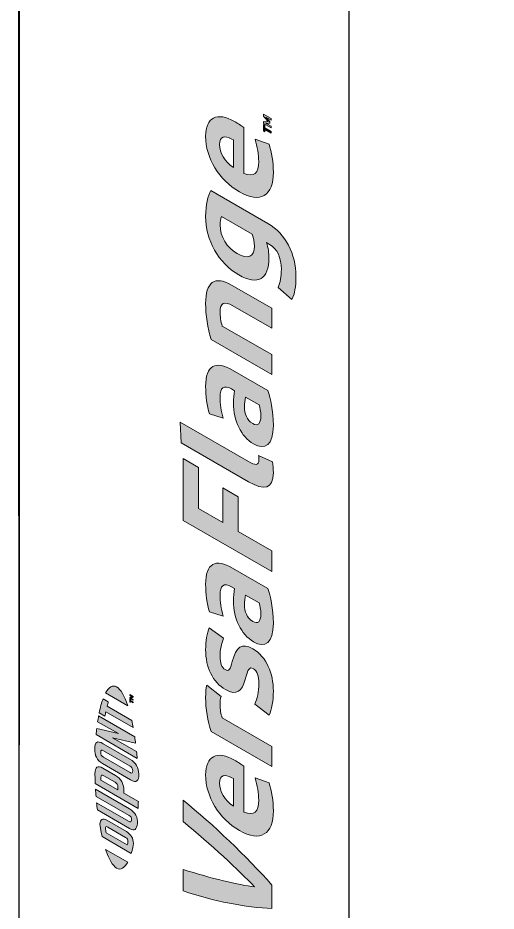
# Model space of a CAD drawing. Header units: inches. Extents: x -20.7 to 76.3, y -55.2 to 19.1.
# Drawn here: x 54.571 to 54.982, y -44.757 to -43.989 of the extents above; entities that cross this region are included whole.
import ezdxf

# ---------------------------------------------------------------- set-up
doc = ezdxf.new("R2010")
doc.units = ezdxf.units.IN
doc.header["$MEASUREMENT"] = 0
doc.layers.add('G-ANNO-TTLB', color=7, linetype='Continuous', lineweight=0)
doc.layers.add('TYVEK', color=7, linetype='Continuous', lineweight=0)

# ---------------------------------------------------------------- blocks, each defined once
blk = doc.blocks.new('Block_211')
at = {"layer": 'TYVEK', "true_color": 0x18467f, "transparency": 33554687}
h = blk.add_hatch(color=156, dxfattribs=at)
h.dxf.hatch_style = 2
edge = h.paths.add_edge_path()
edge.add_spline(control_points=[(54.65576, -44.5639), (54.65924, -44.56591), (54.66249, -44.57166), (54.66529, -44.58003), (54.66529, -44.58003), (54.64631, -44.56907), (54.64631, -44.56907), (54.64908, -44.56392), (54.65232, -44.56191), (54.65576, -44.5639)], knot_values=[0, 0, 0, 0, 1, 1, 1, 2, 2, 2, 3, 3, 3, 3], degree=3, periodic=0)
edge.add_line((54.65576, -44.5639), (54.65576, -44.5639))
h = blk.add_hatch(color=156, dxfattribs=at)
h.dxf.hatch_style = 2
edge = h.paths.add_edge_path()
edge.add_spline(control_points=[(54.64571, -44.58906), (54.64594, -44.58773), (54.6462, -44.58643), (54.64647, -44.58517), (54.64647, -44.58517), (54.66997, -44.59874), (54.66997, -44.59874), (54.66971, -44.59729), (54.66916, -44.59457), (54.66874, -44.59272), (54.66874, -44.59272), (54.64758, -44.5805), (54.64758, -44.5805), (54.64793, -44.57916), (54.64827, -44.57791), (54.64861, -44.57677), (54.64861, -44.57677), (54.64407, -44.57415), (54.64407, -44.57415), (54.6428, -44.57761), (54.64176, -44.58151), (54.6408, -44.58623), (54.6408, -44.58623), (54.64571, -44.58906), (54.64571, -44.58906)], knot_values=[0, 0, 0, 0, 1, 1, 1, 2, 2, 2, 3, 3, 3, 4, 4, 4, 5, 5, 5, 6, 6, 6, 7, 7, 7, 8, 8, 8, 8], degree=3, periodic=0)
h = blk.add_hatch(color=156, dxfattribs=at)
h.dxf.hatch_style = 2
edge = h.paths.add_edge_path()
edge.add_spline(control_points=[(54.66718, -44.57365), (54.66718, -44.57365), (54.66718, -44.57301), (54.66718, -44.57301), (54.66718, -44.57301), (54.66848, -44.57281), (54.66848, -44.57281), (54.66848, -44.57281), (54.66718, -44.57112), (54.66718, -44.57112), (54.66718, -44.57112), (54.66718, -44.5705), (54.66718, -44.5705), (54.66718, -44.5705), (54.66992, -44.57208), (54.66992, -44.57208), (54.66992, -44.57208), (54.66992, -44.57266), (54.66992, -44.57266), (54.66992, -44.57266), (54.66798, -44.57154), (54.66798, -44.57154), (54.66798, -44.57154), (54.66928, -44.57326), (54.66928, -44.57326), (54.66928, -44.57326), (54.66928, -44.57331), (54.66928, -44.57331), (54.66928, -44.57331), (54.66798, -44.57353), (54.66798, -44.57353), (54.66798, -44.57353), (54.66992, -44.57465), (54.66992, -44.57465), (54.66992, -44.57465), (54.66992, -44.57523), (54.66992, -44.57523), (54.66992, -44.57523), (54.66718, -44.57365), (54.66718, -44.57365)], knot_values=[0, 0, 0, 0, 1, 1, 1, 2, 2, 2, 3, 3, 3, 4, 4, 4, 5, 5, 5, 6, 6, 6, 7, 7, 7, 8, 8, 8, 9, 9, 9, 10, 10, 10, 11, 11, 11, 12, 12, 12, 13, 13, 13, 13], degree=3, periodic=0)
edge = h.paths.add_edge_path()
edge.add_spline(control_points=[(54.66766, -44.57617), (54.66766, -44.57617), (54.66766, -44.57714), (54.66766, -44.57714), (54.66766, -44.57714), (54.66718, -44.57686), (54.66718, -44.57686), (54.66718, -44.57686), (54.66718, -44.57433), (54.66718, -44.57433), (54.66718, -44.57433), (54.66766, -44.5746), (54.66766, -44.5746), (54.66766, -44.5746), (54.66766, -44.57557), (54.66766, -44.57557), (54.66766, -44.57557), (54.66992, -44.57687), (54.66992, -44.57687), (54.66992, -44.57687), (54.66992, -44.57747), (54.66992, -44.57747), (54.66992, -44.57747), (54.66766, -44.57617), (54.66766, -44.57617)], knot_values=[0, 0, 0, 0, 1, 1, 1, 2, 2, 2, 3, 3, 3, 4, 4, 4, 5, 5, 5, 6, 6, 6, 7, 7, 7, 8, 8, 8, 8], degree=3, periodic=0)
h = blk.add_hatch(color=156, dxfattribs=at)
h.dxf.hatch_style = 2
edge = h.paths.add_edge_path()
edge.add_spline(control_points=[(54.65742, -44.60382), (54.65742, -44.60382), (54.63869, -44.59959), (54.63869, -44.59959), (54.63849, -44.60127), (54.63828, -44.6033), (54.63814, -44.6049), (54.63814, -44.6049), (54.67349, -44.62531), (54.67349, -44.62531), (54.67339, -44.62407), (54.6731, -44.62091), (54.67293, -44.61927), (54.67293, -44.61927), (54.6521, -44.60771), (54.6521, -44.60771), (54.6521, -44.60771), (54.67211, -44.6123), (54.67211, -44.6123), (54.67191, -44.6107), (54.67158, -44.60835), (54.67134, -44.6068), (54.67134, -44.6068), (54.64028, -44.58886), (54.64028, -44.58886), (54.64003, -44.5902), (54.63963, -44.59266), (54.63945, -44.59386), (54.63945, -44.59386), (54.65742, -44.60382), (54.65742, -44.60382)], knot_values=[0, 0, 0, 0, 1, 1, 1, 2, 2, 2, 3, 3, 3, 4, 4, 4, 5, 5, 5, 6, 6, 6, 7, 7, 7, 8, 8, 8, 9, 9, 9, 10, 10, 10, 10], degree=3, periodic=0)
h = blk.add_hatch(color=156, dxfattribs=at)
h.dxf.hatch_style = 2
edge = h.paths.add_edge_path()
edge.add_spline(control_points=[(54.66731, -44.63199), (54.66876, -44.63283), (54.66951, -44.63382), (54.66957, -44.63596), (54.66962, -44.63814), (54.66881, -44.63827), (54.66731, -44.6374), (54.66731, -44.6374), (54.64434, -44.62414), (54.64434, -44.62414), (54.64283, -44.62327), (54.64199, -44.62219), (54.64205, -44.62007), (54.6421, -44.61799), (54.64288, -44.61789), (54.64434, -44.61873), (54.64434, -44.61873), (54.66731, -44.63199), (54.66731, -44.63199)], knot_values=[0, 0, 0, 0, 1, 1, 1, 2, 2, 2, 3, 3, 3, 4, 4, 4, 5, 5, 5, 6, 6, 6, 6], degree=3, periodic=0)
edge = h.paths.add_edge_path()
edge.add_spline(control_points=[(54.6369, -44.61709), (54.63667, -44.62246), (54.63879, -44.62695), (54.64364, -44.62976), (54.64364, -44.62976), (54.66774, -44.64367), (54.66774, -44.64367), (54.67286, -44.64663), (54.67497, -44.64487), (54.67474, -44.63894), (54.67453, -44.63313), (54.67264, -44.62908), (54.6672, -44.62593), (54.6672, -44.62593), (54.64419, -44.61265), (54.64419, -44.61265), (54.639, -44.60965), (54.63716, -44.61127), (54.6369, -44.61709)], knot_values=[0, 0, 0, 0, 1, 1, 1, 2, 2, 2, 3, 3, 3, 4, 4, 4, 5, 5, 5, 6, 6, 6, 6], degree=3, periodic=0)
edge.add_line((54.6369, -44.61709), (54.6369, -44.61709))
h = blk.add_hatch(color=156, dxfattribs=at)
h.dxf.hatch_style = 2
edge = h.paths.add_edge_path()
edge.add_spline(control_points=[(54.65444, -44.64575), (54.65602, -44.64667), (54.65683, -44.64777), (54.65683, -44.65018), (54.65683, -44.65018), (54.65684, -44.65227), (54.65684, -44.65227), (54.65684, -44.65227), (54.6423, -44.64387), (54.6423, -44.64387), (54.64226, -44.64292), (54.64225, -44.64242), (54.64225, -44.64187), (54.64225, -44.63926), (54.64311, -44.63921), (54.64473, -44.64015), (54.64473, -44.64015), (54.65444, -44.64575), (54.65444, -44.64575)], knot_values=[0, 0, 0, 0, 1, 1, 1, 2, 2, 2, 3, 3, 3, 4, 4, 4, 5, 5, 5, 6, 6, 6, 6], degree=3, periodic=0)
edge = h.paths.add_edge_path()
edge.add_spline(control_points=[(54.63711, -44.63855), (54.63711, -44.63958), (54.63722, -44.64341), (54.6374, -44.64697), (54.6374, -44.64697), (54.67424, -44.66824), (54.67424, -44.66824), (54.67429, -44.6671), (54.67443, -44.66409), (54.67447, -44.66244), (54.67447, -44.66244), (54.66196, -44.65522), (54.66196, -44.65522), (54.66196, -44.65522), (54.66195, -44.6529), (54.66195, -44.6529), (54.66194, -44.64667), (54.65951, -44.64268), (54.65483, -44.63998), (54.65483, -44.63998), (54.64397, -44.63371), (54.64397, -44.63371), (54.63939, -44.63107), (54.63711, -44.63266), (54.63711, -44.63855)], knot_values=[0, 0, 0, 0, 1, 1, 1, 2, 2, 2, 3, 3, 3, 4, 4, 4, 5, 5, 5, 6, 6, 6, 7, 7, 7, 8, 8, 8, 8], degree=3, periodic=0)
edge.add_line((54.63711, -44.63855), (54.63711, -44.63855))
h = blk.add_hatch(color=156, dxfattribs=at)
h.dxf.hatch_style = 2
edge = h.paths.add_edge_path()
edge.add_spline(control_points=[(54.66646, -44.67432), (54.66792, -44.67516), (54.66884, -44.67627), (54.66862, -44.67822), (54.6684, -44.68014), (54.66765, -44.68026), (54.66592, -44.67926), (54.66592, -44.67926), (54.63855, -44.66346), (54.63855, -44.66346), (54.63868, -44.66489), (54.63905, -44.66813), (54.63921, -44.66952), (54.63921, -44.66952), (54.6669, -44.68551), (54.6669, -44.68551), (54.67131, -44.68806), (54.67303, -44.68659), (54.67362, -44.68111), (54.67415, -44.67609), (54.6718, -44.67147), (54.6669, -44.66864), (54.6669, -44.66864), (54.63765, -44.65175), (54.63765, -44.65175), (54.6377, -44.6529), (54.63797, -44.6567), (54.63808, -44.65793), (54.63808, -44.65793), (54.66646, -44.67432), (54.66646, -44.67432)], knot_values=[0, 0, 0, 0, 1, 1, 1, 2, 2, 2, 3, 3, 3, 4, 4, 4, 5, 5, 5, 6, 6, 6, 7, 7, 7, 8, 8, 8, 9, 9, 9, 10, 10, 10, 10], degree=3, periodic=0)
h = blk.add_hatch(color=156, dxfattribs=at)
h.dxf.hatch_style = 2
edge = h.paths.add_edge_path()
edge.add_spline(control_points=[(54.66352, -44.69313), (54.66497, -44.69397), (54.66546, -44.69525), (54.66546, -44.69645), (54.66546, -44.69738), (54.66516, -44.69865), (54.66488, -44.69967), (54.66488, -44.69967), (54.64674, -44.68919), (54.64674, -44.68919), (54.64647, -44.68786), (54.64617, -44.68625), (54.64617, -44.68532), (54.64617, -44.68412), (54.64666, -44.6834), (54.64811, -44.68424), (54.64811, -44.68424), (54.66352, -44.69313), (54.66352, -44.69313)], knot_values=[0, 0, 0, 0, 1, 1, 1, 2, 2, 2, 3, 3, 3, 4, 4, 4, 5, 5, 5, 6, 6, 6, 6], degree=3, periodic=0)
edge = h.paths.add_edge_path()
edge.add_spline(control_points=[(54.64143, -44.68179), (54.64143, -44.68368), (54.64191, -44.68667), (54.64324, -44.69236), (54.64324, -44.69236), (54.66839, -44.70688), (54.66839, -44.70688), (54.66953, -44.70322), (54.6702, -44.70029), (54.6702, -44.6984), (54.6702, -44.69406), (54.66788, -44.69028), (54.66416, -44.68813), (54.66416, -44.68813), (54.64747, -44.67849), (54.64747, -44.67849), (54.64375, -44.67634), (54.64143, -44.67745), (54.64143, -44.68179)], knot_values=[0, 0, 0, 0, 1, 1, 1, 2, 2, 2, 3, 3, 3, 4, 4, 4, 5, 5, 5, 6, 6, 6, 6], degree=3, periodic=0)
edge.add_line((54.64143, -44.68179), (54.64143, -44.68179))
h = blk.add_hatch(color=156, dxfattribs=at)
h.dxf.hatch_style = 2
edge = h.paths.add_edge_path()
edge.add_spline(control_points=[(54.65576, -44.71954), (54.65924, -44.72155), (54.66249, -44.71956), (54.66529, -44.71443), (54.66529, -44.71443), (54.64631, -44.70347), (54.64631, -44.70347), (54.64908, -44.71182), (54.65232, -44.71755), (54.65576, -44.71954)], knot_values=[0, 0, 0, 0, 1, 1, 1, 2, 2, 2, 3, 3, 3, 3], degree=3, periodic=0)
edge.add_line((54.65576, -44.71954), (54.65576, -44.71954))
at = {"layer": 'TYVEK'}
for points, knots in [([(54.65576, -44.5639), (54.65924, -44.56591), (54.66249, -44.57166), (54.66529, -44.58003), (54.66529, -44.58003), (54.64631, -44.56907), (54.64631, -44.56907), (54.64908, -44.56392), (54.65232, -44.56191), (54.65576, -44.5639)], [0, 0, 0, 0, 1, 1, 1, 2, 2, 2, 3, 3, 3, 3]), ([(54.64571, -44.58906), (54.64594, -44.58773), (54.6462, -44.58643), (54.64647, -44.58517), (54.64647, -44.58517), (54.66997, -44.59874), (54.66997, -44.59874), (54.66971, -44.59729), (54.66916, -44.59457), (54.66874, -44.59272), (54.66874, -44.59272), (54.64758, -44.5805), (54.64758, -44.5805), (54.64793, -44.57916), (54.64827, -44.57791), (54.64861, -44.57677), (54.64861, -44.57677), (54.64407, -44.57415), (54.64407, -44.57415), (54.6428, -44.57761), (54.64176, -44.58151), (54.6408, -44.58623), (54.6408, -44.58623), (54.64571, -44.58906), (54.64571, -44.58906)], [0, 0, 0, 0, 1, 1, 1, 2, 2, 2, 3, 3, 3, 4, 4, 4, 5, 5, 5, 6, 6, 6, 7, 7, 7, 8, 8, 8, 8]), ([(54.66718, -44.57365), (54.66718, -44.57365), (54.66718, -44.57301), (54.66718, -44.57301), (54.66718, -44.57301), (54.66848, -44.57281), (54.66848, -44.57281), (54.66848, -44.57281), (54.66718, -44.57112), (54.66718, -44.57112), (54.66718, -44.57112), (54.66718, -44.5705), (54.66718, -44.5705), (54.66718, -44.5705), (54.66992, -44.57208), (54.66992, -44.57208), (54.66992, -44.57208), (54.66992, -44.57266), (54.66992, -44.57266), (54.66992, -44.57266), (54.66798, -44.57154), (54.66798, -44.57154), (54.66798, -44.57154), (54.66928, -44.57326), (54.66928, -44.57326), (54.66928, -44.57326), (54.66928, -44.57331), (54.66928, -44.57331), (54.66928, -44.57331), (54.66798, -44.57353), (54.66798, -44.57353), (54.66798, -44.57353), (54.66992, -44.57465), (54.66992, -44.57465), (54.66992, -44.57465), (54.66992, -44.57523), (54.66992, -44.57523), (54.66992, -44.57523), (54.66718, -44.57365), (54.66718, -44.57365)], [0, 0, 0, 0, 1, 1, 1, 2, 2, 2, 3, 3, 3, 4, 4, 4, 5, 5, 5, 6, 6, 6, 7, 7, 7, 8, 8, 8, 9, 9, 9, 10, 10, 10, 11, 11, 11, 12, 12, 12, 13, 13, 13, 13]), ([(54.66766, -44.57617), (54.66766, -44.57617), (54.66766, -44.57714), (54.66766, -44.57714), (54.66766, -44.57714), (54.66718, -44.57686), (54.66718, -44.57686), (54.66718, -44.57686), (54.66718, -44.57433), (54.66718, -44.57433), (54.66718, -44.57433), (54.66766, -44.5746), (54.66766, -44.5746), (54.66766, -44.5746), (54.66766, -44.57557), (54.66766, -44.57557), (54.66766, -44.57557), (54.66992, -44.57687), (54.66992, -44.57687), (54.66992, -44.57687), (54.66992, -44.57747), (54.66992, -44.57747), (54.66992, -44.57747), (54.66766, -44.57617), (54.66766, -44.57617)], [0, 0, 0, 0, 1, 1, 1, 2, 2, 2, 3, 3, 3, 4, 4, 4, 5, 5, 5, 6, 6, 6, 7, 7, 7, 8, 8, 8, 8]), ([(54.65742, -44.60382), (54.65742, -44.60382), (54.63869, -44.59959), (54.63869, -44.59959), (54.63849, -44.60127), (54.63828, -44.6033), (54.63814, -44.6049), (54.63814, -44.6049), (54.67349, -44.62531), (54.67349, -44.62531), (54.67339, -44.62407), (54.6731, -44.62091), (54.67293, -44.61927), (54.67293, -44.61927), (54.6521, -44.60771), (54.6521, -44.60771), (54.6521, -44.60771), (54.67211, -44.6123), (54.67211, -44.6123), (54.67191, -44.6107), (54.67158, -44.60835), (54.67134, -44.6068), (54.67134, -44.6068), (54.64028, -44.58886), (54.64028, -44.58886), (54.64003, -44.5902), (54.63963, -44.59266), (54.63945, -44.59386), (54.63945, -44.59386), (54.65742, -44.60382), (54.65742, -44.60382)], [0, 0, 0, 0, 1, 1, 1, 2, 2, 2, 3, 3, 3, 4, 4, 4, 5, 5, 5, 6, 6, 6, 7, 7, 7, 8, 8, 8, 9, 9, 9, 10, 10, 10, 10]), ([(54.6369, -44.61709), (54.63667, -44.62246), (54.63879, -44.62695), (54.64364, -44.62976), (54.64364, -44.62976), (54.66774, -44.64367), (54.66774, -44.64367), (54.67286, -44.64663), (54.67497, -44.64487), (54.67474, -44.63894), (54.67453, -44.63313), (54.67264, -44.62908), (54.6672, -44.62593), (54.6672, -44.62593), (54.64419, -44.61265), (54.64419, -44.61265), (54.639, -44.60965), (54.63716, -44.61127), (54.6369, -44.61709)], [0, 0, 0, 0, 1, 1, 1, 2, 2, 2, 3, 3, 3, 4, 4, 4, 5, 5, 5, 6, 6, 6, 6]), ([(54.66731, -44.63199), (54.66876, -44.63283), (54.66951, -44.63382), (54.66957, -44.63596), (54.66962, -44.63814), (54.66881, -44.63827), (54.66731, -44.6374), (54.66731, -44.6374), (54.64434, -44.62414), (54.64434, -44.62414), (54.64283, -44.62327), (54.64199, -44.62219), (54.64205, -44.62007), (54.6421, -44.61799), (54.64288, -44.61789), (54.64434, -44.61873), (54.64434, -44.61873), (54.66731, -44.63199), (54.66731, -44.63199)], [0, 0, 0, 0, 1, 1, 1, 2, 2, 2, 3, 3, 3, 4, 4, 4, 5, 5, 5, 6, 6, 6, 6]), ([(54.63711, -44.63855), (54.63711, -44.63958), (54.63722, -44.64341), (54.6374, -44.64697), (54.6374, -44.64697), (54.67424, -44.66824), (54.67424, -44.66824), (54.67429, -44.6671), (54.67443, -44.66409), (54.67447, -44.66244), (54.67447, -44.66244), (54.66196, -44.65522), (54.66196, -44.65522), (54.66196, -44.65522), (54.66195, -44.6529), (54.66195, -44.6529), (54.66194, -44.64667), (54.65951, -44.64268), (54.65483, -44.63998), (54.65483, -44.63998), (54.64397, -44.63371), (54.64397, -44.63371), (54.63939, -44.63107), (54.63711, -44.63266), (54.63711, -44.63855)], [0, 0, 0, 0, 1, 1, 1, 2, 2, 2, 3, 3, 3, 4, 4, 4, 5, 5, 5, 6, 6, 6, 7, 7, 7, 8, 8, 8, 8]), ([(54.65444, -44.64575), (54.65602, -44.64667), (54.65683, -44.64777), (54.65683, -44.65018), (54.65683, -44.65018), (54.65684, -44.65227), (54.65684, -44.65227), (54.65684, -44.65227), (54.6423, -44.64387), (54.6423, -44.64387), (54.64226, -44.64292), (54.64225, -44.64242), (54.64225, -44.64187), (54.64225, -44.63926), (54.64311, -44.63921), (54.64473, -44.64015), (54.64473, -44.64015), (54.65444, -44.64575), (54.65444, -44.64575)], [0, 0, 0, 0, 1, 1, 1, 2, 2, 2, 3, 3, 3, 4, 4, 4, 5, 5, 5, 6, 6, 6, 6]), ([(54.66646, -44.67432), (54.66792, -44.67516), (54.66884, -44.67627), (54.66862, -44.67822), (54.6684, -44.68014), (54.66765, -44.68026), (54.66592, -44.67926), (54.66592, -44.67926), (54.63855, -44.66346), (54.63855, -44.66346), (54.63868, -44.66489), (54.63905, -44.66813), (54.63921, -44.66952), (54.63921, -44.66952), (54.6669, -44.68551), (54.6669, -44.68551), (54.67131, -44.68806), (54.67303, -44.68659), (54.67362, -44.68111), (54.67415, -44.67609), (54.6718, -44.67147), (54.6669, -44.66864), (54.6669, -44.66864), (54.63765, -44.65175), (54.63765, -44.65175), (54.6377, -44.6529), (54.63797, -44.6567), (54.63808, -44.65793), (54.63808, -44.65793), (54.66646, -44.67432), (54.66646, -44.67432)], [0, 0, 0, 0, 1, 1, 1, 2, 2, 2, 3, 3, 3, 4, 4, 4, 5, 5, 5, 6, 6, 6, 7, 7, 7, 8, 8, 8, 9, 9, 9, 10, 10, 10, 10]), ([(54.64143, -44.68179), (54.64143, -44.68368), (54.64191, -44.68667), (54.64324, -44.69236), (54.64324, -44.69236), (54.66839, -44.70688), (54.66839, -44.70688), (54.66953, -44.70322), (54.6702, -44.70029), (54.6702, -44.6984), (54.6702, -44.69406), (54.66788, -44.69028), (54.66416, -44.68813), (54.66416, -44.68813), (54.64747, -44.67849), (54.64747, -44.67849), (54.64375, -44.67634), (54.64143, -44.67745), (54.64143, -44.68179)], [0, 0, 0, 0, 1, 1, 1, 2, 2, 2, 3, 3, 3, 4, 4, 4, 5, 5, 5, 6, 6, 6, 6]), ([(54.66352, -44.69313), (54.66497, -44.69397), (54.66546, -44.69525), (54.66546, -44.69645), (54.66546, -44.69738), (54.66516, -44.69865), (54.66488, -44.69967), (54.66488, -44.69967), (54.64674, -44.68919), (54.64674, -44.68919), (54.64647, -44.68786), (54.64617, -44.68625), (54.64617, -44.68532), (54.64617, -44.68412), (54.64666, -44.6834), (54.64811, -44.68424), (54.64811, -44.68424), (54.66352, -44.69313), (54.66352, -44.69313)], [0, 0, 0, 0, 1, 1, 1, 2, 2, 2, 3, 3, 3, 4, 4, 4, 5, 5, 5, 6, 6, 6, 6]), ([(54.65576, -44.71954), (54.65924, -44.72155), (54.66249, -44.71956), (54.66529, -44.71443), (54.66529, -44.71443), (54.64631, -44.70347), (54.64631, -44.70347), (54.64908, -44.71182), (54.65232, -44.71755), (54.65576, -44.71954)], [0, 0, 0, 0, 1, 1, 1, 2, 2, 2, 3, 3, 3, 3])]:
    blk.add_open_spline(points, degree=3, knots=knots, dxfattribs=at)
blk = doc.blocks.new('Block_213')
at = {"layer": 'TYVEK', "true_color": 0x18467f, "transparency": 33554687}
h = blk.add_hatch(color=156, dxfattribs=at)
h.dxf.hatch_style = 2
edge = h.paths.add_edge_path()
edge.add_spline(control_points=[(54.78193, -44.07193), (54.78193, -44.07193), (54.78849, -44.07572), (54.78849, -44.07572), (54.78849, -44.07572), (54.78849, -44.07713), (54.78849, -44.07713), (54.78849, -44.07713), (54.78536, -44.07532), (54.78536, -44.07532), (54.78495, -44.07508), (54.78455, -44.07482), (54.78416, -44.07455), (54.78519, -44.07569), (54.78624, -44.07695), (54.78736, -44.07843), (54.78736, -44.07843), (54.78736, -44.07963), (54.78736, -44.07963), (54.78623, -44.0798), (54.78517, -44.07987), (54.78415, -44.07982), (54.78451, -44.07999), (54.78493, -44.08019), (54.78536, -44.08044), (54.78536, -44.08044), (54.78849, -44.08225), (54.78849, -44.08225), (54.78849, -44.08225), (54.78849, -44.08367), (54.78849, -44.08367), (54.78849, -44.08367), (54.78193, -44.07988), (54.78193, -44.07988), (54.78193, -44.07988), (54.78193, -44.0783), (54.78193, -44.0783), (54.7834, -44.07846), (54.78462, -44.07846), (54.78602, -44.07825), (54.78462, -44.07644), (54.7834, -44.07504), (54.78193, -44.07351), (54.78193, -44.07351), (54.78193, -44.07193), (54.78193, -44.07193)], knot_values=[0, 0, 0, 0, 1, 1, 1, 2, 2, 2, 3, 3, 3, 4, 4, 4, 5, 5, 5, 6, 6, 6, 7, 7, 7, 8, 8, 8, 9, 9, 9, 10, 10, 10, 11, 11, 11, 12, 12, 12, 13, 13, 13, 14, 14, 14, 15, 15, 15, 15], degree=3, periodic=0)
h = blk.add_hatch(color=156, dxfattribs=at)
h.dxf.hatch_style = 2
h.paths.add_polyline_path([(54.78308, -44.08509), (54.78308, -44.08709), (54.78193, -44.08643), (54.78193, -44.0809), (54.78308, -44.08156), (54.78308, -44.08356), (54.78849, -44.08669), (54.78849, -44.08822)])
at = {"layer": 'TYVEK'}
blk.add_lwpolyline([(54.78308, -44.08509), (54.78308, -44.08709), (54.78193, -44.08643), (54.78193, -44.0809), (54.78308, -44.08156), (54.78308, -44.08356), (54.78849, -44.08669), (54.78849, -44.08822)], close=True, dxfattribs=at)
blk.add_open_spline([(54.78193, -44.07193), (54.78193, -44.07193), (54.78849, -44.07572), (54.78849, -44.07572), (54.78849, -44.07572), (54.78849, -44.07713), (54.78849, -44.07713), (54.78849, -44.07713), (54.78536, -44.07532), (54.78536, -44.07532), (54.78495, -44.07508), (54.78455, -44.07482), (54.78416, -44.07455), (54.78519, -44.07569), (54.78624, -44.07695), (54.78736, -44.07843), (54.78736, -44.07843), (54.78736, -44.07963), (54.78736, -44.07963), (54.78623, -44.0798), (54.78517, -44.07987), (54.78415, -44.07982), (54.78451, -44.07999), (54.78493, -44.08019), (54.78536, -44.08044), (54.78536, -44.08044), (54.78849, -44.08225), (54.78849, -44.08225), (54.78849, -44.08225), (54.78849, -44.08367), (54.78849, -44.08367), (54.78849, -44.08367), (54.78193, -44.07988), (54.78193, -44.07988), (54.78193, -44.07988), (54.78193, -44.0783), (54.78193, -44.0783), (54.7834, -44.07846), (54.78462, -44.07846), (54.78602, -44.07825), (54.78462, -44.07644), (54.7834, -44.07504), (54.78193, -44.07351), (54.78193, -44.07351), (54.78193, -44.07193), (54.78193, -44.07193)], degree=3, knots=[0, 0, 0, 0, 1, 1, 1, 2, 2, 2, 3, 3, 3, 4, 4, 4, 5, 5, 5, 6, 6, 6, 7, 7, 7, 8, 8, 8, 9, 9, 9, 10, 10, 10, 11, 11, 11, 12, 12, 12, 13, 13, 13, 14, 14, 14, 15, 15, 15, 15], dxfattribs=at)
blk = doc.blocks.new('Block_214')
at = {"layer": 'TYVEK', "true_color": 0x18467f, "transparency": 33554687}
h = blk.add_hatch(color=156, dxfattribs=at)
h.dxf.hatch_style = 2
edge = h.paths.add_edge_path()
edge.add_spline(control_points=[(54.75611, -44.11781), (54.75611, -44.11781), (54.75611, -44.09409), (54.75611, -44.09409), (54.75611, -44.09409), (54.7548, -44.09334), (54.7548, -44.09334), (54.7487, -44.08982), (54.74424, -44.09098), (54.74424, -44.09785), (54.74424, -44.10509), (54.7487, -44.11241), (54.75611, -44.11781)], knot_values=[0, 0, 0, 0, 1, 1, 1, 2, 2, 2, 3, 3, 3, 4, 4, 4, 4], degree=3, periodic=0)
edge = h.paths.add_edge_path()
edge.add_spline(control_points=[(54.78681, -44.09772), (54.78899, -44.10447), (54.79052, -44.11346), (54.79052, -44.12169), (54.79052, -44.14179), (54.77941, -44.14911), (54.76134, -44.13867), (54.74402, -44.12868), (54.73226, -44.10928), (54.73226, -44.09093), (54.73226, -44.07458), (54.74239, -44.0697), (54.75698, -44.07812), (54.76025, -44.08001), (54.76308, -44.08189), (54.76525, -44.0834), (54.76525, -44.0834), (54.76525, -44.12284), (54.76525, -44.12284), (54.77397, -44.12624), (54.77789, -44.12264), (54.77789, -44.11266), (54.77789, -44.10654), (54.77669, -44.09998), (54.77473, -44.09348), (54.77473, -44.09348), (54.78681, -44.09772), (54.78681, -44.09772)], knot_values=[0, 0, 0, 0, 1, 1, 1, 2, 2, 2, 3, 3, 3, 4, 4, 4, 5, 5, 5, 6, 6, 6, 7, 7, 7, 8, 8, 8, 9, 9, 9, 9], degree=3, periodic=0)
h = blk.add_hatch(color=156, dxfattribs=at)
h.dxf.hatch_style = 2
edge = h.paths.add_edge_path()
edge.add_spline(control_points=[(54.77418, -44.18516), (54.77418, -44.18167), (54.77342, -44.17836), (54.77233, -44.17511), (54.77233, -44.17511), (54.74587, -44.15983), (54.74587, -44.15983), (54.74522, -44.16183), (54.74468, -44.16426), (54.74468, -44.167), (54.74468, -44.17724), (54.75056, -44.1865), (54.75948, -44.19165), (54.76852, -44.19687), (54.77418, -44.19477), (54.77418, -44.18516)], knot_values=[0, 0, 0, 0, 1, 1, 1, 2, 2, 2, 3, 3, 3, 4, 4, 4, 5, 5, 5, 5], degree=3, periodic=0)
edge = h.paths.add_edge_path()
edge.add_spline(control_points=[(54.8099, -44.21127), (54.8099, -44.22076), (54.80892, -44.22581), (54.80652, -44.23117), (54.80652, -44.23117), (54.79465, -44.2207), (54.79465, -44.2207), (54.7965, -44.21652), (54.79737, -44.21128), (54.79737, -44.20504), (54.79737, -44.19543), (54.79389, -44.18755), (54.78725, -44.18372), (54.78725, -44.18372), (54.78475, -44.18227), (54.78475, -44.18227), (54.78605, -44.1869), (54.7867, -44.19127), (54.7867, -44.19514), (54.7867, -44.21361), (54.77723, -44.2195), (54.76079, -44.21001), (54.74326, -44.19989), (54.73226, -44.17993), (54.73226, -44.15984), (54.73226, -44.14998), (54.73444, -44.14175), (54.73662, -44.13739), (54.73662, -44.13739), (54.78573, -44.16574), (54.78573, -44.16574), (54.80108, -44.1746), (54.8099, -44.1918), (54.8099, -44.21127)], knot_values=[0, 0, 0, 0, 1, 1, 1, 2, 2, 2, 3, 3, 3, 4, 4, 4, 5, 5, 5, 6, 6, 6, 7, 7, 7, 8, 8, 8, 9, 9, 9, 10, 10, 10, 11, 11, 11, 11], degree=3, periodic=0)
h = blk.add_hatch(color=156, dxfattribs=at)
h.dxf.hatch_style = 2
edge = h.paths.add_edge_path()
edge.add_spline(control_points=[(54.78921, -44.29557), (54.78921, -44.29557), (54.73705, -44.26545), (54.73705, -44.26545), (54.73411, -44.25589), (54.73226, -44.24409), (54.73226, -44.23448), (54.73226, -44.21626), (54.7401, -44.2103), (54.75458, -44.21866), (54.75458, -44.21866), (54.78921, -44.23865), (54.78921, -44.23865), (54.78921, -44.23865), (54.78921, -44.25587), (54.78921, -44.25587), (54.78921, -44.25587), (54.75567, -44.23651), (54.75567, -44.23651), (54.74816, -44.23218), (54.74468, -44.23416), (54.74468, -44.24177), (54.74468, -44.24577), (54.74533, -44.24989), (54.74664, -44.25389), (54.74664, -44.25389), (54.78921, -44.27847), (54.78921, -44.27847), (54.78921, -44.27847), (54.78921, -44.29557), (54.78921, -44.29557)], knot_values=[0, 0, 0, 0, 1, 1, 1, 2, 2, 2, 3, 3, 3, 4, 4, 4, 5, 5, 5, 6, 6, 6, 7, 7, 7, 8, 8, 8, 9, 9, 9, 10, 10, 10, 10], degree=3, periodic=0)
h = blk.add_hatch(color=156, dxfattribs=at)
h.dxf.hatch_style = 2
edge = h.paths.add_edge_path()
edge.add_spline(control_points=[(54.77821, -44.32167), (54.77821, -44.32167), (54.76656, -44.31495), (54.76656, -44.31495), (54.76602, -44.3175), (54.76569, -44.32031), (54.76569, -44.32331), (54.76569, -44.32905), (54.76765, -44.33467), (54.77277, -44.33763), (54.77734, -44.34027), (54.77974, -44.33791), (54.77974, -44.33129), (54.77974, -44.32755), (54.77908, -44.32405), (54.77821, -44.32167)], knot_values=[0, 0, 0, 0, 1, 1, 1, 2, 2, 2, 3, 3, 3, 4, 4, 4, 5, 5, 5, 5], degree=3, periodic=0)
edge = h.paths.add_edge_path()
edge.add_spline(control_points=[(54.79052, -44.33926), (54.79052, -44.35636), (54.78322, -44.36076), (54.77342, -44.3551), (54.76264, -44.34888), (54.75633, -44.33512), (54.75622, -44.32008), (54.75622, -44.31659), (54.75665, -44.31235), (54.75709, -44.30948), (54.75709, -44.30948), (54.75448, -44.30797), (54.75448, -44.30797), (54.74783, -44.30413), (54.74468, -44.30668), (54.74468, -44.31504), (54.74468, -44.32053), (54.74544, -44.32684), (54.74729, -44.33303), (54.74729, -44.33303), (54.73553, -44.32936), (54.73553, -44.32936), (54.73357, -44.32286), (54.73226, -44.31349), (54.73226, -44.30588), (54.73226, -44.28753), (54.74076, -44.28332), (54.75546, -44.29181), (54.75546, -44.29181), (54.78573, -44.30929), (54.78573, -44.30929), (54.78801, -44.31572), (54.79052, -44.32678), (54.79052, -44.33926)], knot_values=[0, 0, 0, 0, 1, 1, 1, 2, 2, 2, 3, 3, 3, 4, 4, 4, 5, 5, 5, 6, 6, 6, 7, 7, 7, 8, 8, 8, 9, 9, 9, 10, 10, 10, 11, 11, 11, 11], degree=3, periodic=0)
h = blk.add_hatch(color=156, dxfattribs=at)
h.dxf.hatch_style = 2
edge = h.paths.add_edge_path()
edge.add_spline(control_points=[(54.76907, -44.37032), (54.77495, -44.37371), (54.7781, -44.37379), (54.7781, -44.36879), (54.7781, -44.36754), (54.77799, -44.36623), (54.77778, -44.36498), (54.77778, -44.36498), (54.78964, -44.37059), (54.78964, -44.37059), (54.79008, -44.37321), (54.79052, -44.37733), (54.79052, -44.37983), (54.79052, -44.39418), (54.78235, -44.39521), (54.76928, -44.38767), (54.76928, -44.38767), (54.71114, -44.3541), (54.71114, -44.3541), (54.71114, -44.3541), (54.71027, -44.33637), (54.71027, -44.33637), (54.71027, -44.33637), (54.76907, -44.37032), (54.76907, -44.37032)], knot_values=[0, 0, 0, 0, 1, 1, 1, 2, 2, 2, 3, 3, 3, 4, 4, 4, 5, 5, 5, 6, 6, 6, 7, 7, 7, 8, 8, 8, 8], degree=3, periodic=0)
h = blk.add_hatch(color=156, dxfattribs=at)
h.dxf.hatch_style = 2
edge = h.paths.add_edge_path()
edge.add_spline(control_points=[(54.78921, -44.46483), (54.78921, -44.46483), (54.71299, -44.42082), (54.71299, -44.42082), (54.71299, -44.42082), (54.71299, -44.36765), (54.71299, -44.36765), (54.71299, -44.36765), (54.72627, -44.37532), (54.72627, -44.37532), (54.72627, -44.37532), (54.72627, -44.41064), (54.72627, -44.41064), (54.72627, -44.41064), (54.74696, -44.42259), (54.74696, -44.42259), (54.74696, -44.42259), (54.74696, -44.39288), (54.74696, -44.39288), (54.74696, -44.39288), (54.76025, -44.40055), (54.76025, -44.40055), (54.76025, -44.40055), (54.76025, -44.43026), (54.76025, -44.43026), (54.76025, -44.43026), (54.78921, -44.44698), (54.78921, -44.44698), (54.78921, -44.44698), (54.78921, -44.46483), (54.78921, -44.46483)], knot_values=[0, 0, 0, 0, 1, 1, 1, 2, 2, 2, 3, 3, 3, 4, 4, 4, 5, 5, 5, 6, 6, 6, 7, 7, 7, 8, 8, 8, 9, 9, 9, 10, 10, 10, 10], degree=3, periodic=0)
h = blk.add_hatch(color=156, dxfattribs=at)
h.dxf.hatch_style = 2
edge = h.paths.add_edge_path()
edge.add_spline(control_points=[(54.77821, -44.49168), (54.77821, -44.49168), (54.76656, -44.48496), (54.76656, -44.48496), (54.76602, -44.48751), (54.76569, -44.49032), (54.76569, -44.49332), (54.76569, -44.49906), (54.76765, -44.50468), (54.77277, -44.50764), (54.77734, -44.51028), (54.77974, -44.50792), (54.77974, -44.5013), (54.77974, -44.49756), (54.77908, -44.49406), (54.77821, -44.49168)], knot_values=[0, 0, 0, 0, 1, 1, 1, 2, 2, 2, 3, 3, 3, 4, 4, 4, 5, 5, 5, 5], degree=3, periodic=0)
edge = h.paths.add_edge_path()
edge.add_spline(control_points=[(54.79052, -44.50927), (54.79052, -44.52637), (54.78322, -44.53077), (54.77342, -44.52511), (54.76264, -44.51889), (54.75633, -44.50513), (54.75622, -44.49009), (54.75622, -44.4866), (54.75665, -44.48236), (54.75709, -44.47949), (54.75709, -44.47949), (54.75448, -44.47798), (54.75448, -44.47798), (54.74783, -44.47414), (54.74468, -44.47669), (54.74468, -44.48505), (54.74468, -44.49055), (54.74544, -44.49685), (54.74729, -44.50304), (54.74729, -44.50304), (54.73553, -44.49937), (54.73553, -44.49937), (54.73357, -44.49287), (54.73226, -44.4835), (54.73226, -44.47589), (54.73226, -44.45754), (54.74076, -44.45333), (54.75546, -44.46182), (54.75546, -44.46182), (54.78573, -44.4793), (54.78573, -44.4793), (54.78801, -44.48573), (54.79052, -44.49679), (54.79052, -44.50927)], knot_values=[0, 0, 0, 0, 1, 1, 1, 2, 2, 2, 3, 3, 3, 4, 4, 4, 5, 5, 5, 6, 6, 6, 7, 7, 7, 8, 8, 8, 9, 9, 9, 10, 10, 10, 11, 11, 11, 11], degree=3, periodic=0)
h = blk.add_hatch(color=156, dxfattribs=at)
h.dxf.hatch_style = 2
edge = h.paths.add_edge_path()
edge.add_spline(control_points=[(54.74762, -44.52208), (54.74609, -44.52694), (54.74468, -44.53174), (54.74468, -44.53773), (54.74468, -44.54297), (54.74598, -44.54722), (54.74914, -44.54904), (54.75241, -44.55093), (54.75339, -44.54862), (54.75524, -44.5422), (54.75872, -44.52974), (54.76297, -44.52545), (54.77299, -44.53123), (54.78475, -44.53802), (54.79052, -44.55234), (54.79052, -44.56756), (54.79052, -44.57555), (54.7891, -44.5836), (54.78692, -44.58808), (54.78692, -44.58808), (54.77462, -44.57861), (54.77462, -44.57861), (54.77647, -44.57418), (54.7781, -44.56814), (54.7781, -44.56077), (54.7781, -44.55503), (54.77636, -44.55003), (54.77331, -44.54827), (54.76972, -44.5462), (54.76874, -44.54875), (54.76624, -44.55754), (54.76362, -44.56751), (54.75894, -44.57168), (54.74947, -44.56621), (54.73836, -44.55979), (54.73226, -44.54716), (54.73226, -44.53193), (54.73226, -44.52482), (54.73357, -44.51746), (54.73542, -44.51316), (54.73542, -44.51316), (54.74762, -44.52208), (54.74762, -44.52208)], knot_values=[0, 0, 0, 0, 1, 1, 1, 2, 2, 2, 3, 3, 3, 4, 4, 4, 5, 5, 5, 6, 6, 6, 7, 7, 7, 8, 8, 8, 9, 9, 9, 10, 10, 10, 11, 11, 11, 12, 12, 12, 13, 13, 13, 14, 14, 14, 14], degree=3, periodic=0)
h = blk.add_hatch(color=156, dxfattribs=at)
h.dxf.hatch_style = 2
edge = h.paths.add_edge_path()
edge.add_spline(control_points=[(54.73226, -44.57313), (54.73226, -44.56863), (54.7327, -44.56464), (54.73324, -44.56246), (54.73324, -44.56246), (54.74555, -44.57206), (54.74555, -44.57206), (54.74489, -44.5738), (54.74468, -44.5763), (54.74468, -44.57892), (54.74468, -44.58354), (54.74544, -44.5871), (54.74653, -44.59035), (54.74653, -44.59035), (54.78921, -44.61499), (54.78921, -44.61499), (54.78921, -44.61499), (54.78921, -44.63222), (54.78921, -44.63222), (54.78921, -44.63222), (54.73705, -44.6021), (54.73705, -44.6021), (54.73411, -44.59367), (54.73226, -44.58211), (54.73226, -44.57313)], knot_values=[0, 0, 0, 0, 1, 1, 1, 2, 2, 2, 3, 3, 3, 4, 4, 4, 5, 5, 5, 6, 6, 6, 7, 7, 7, 8, 8, 8, 8], degree=3, periodic=0)
h = blk.add_hatch(color=156, dxfattribs=at)
h.dxf.hatch_style = 2
edge = h.paths.add_edge_path()
edge.add_spline(control_points=[(54.75611, -44.6664), (54.75611, -44.6664), (54.75611, -44.64269), (54.75611, -44.64269), (54.75611, -44.64269), (54.7548, -44.64194), (54.7548, -44.64194), (54.7487, -44.63842), (54.74424, -44.63958), (54.74424, -44.64645), (54.74424, -44.65369), (54.7487, -44.66101), (54.75611, -44.6664)], knot_values=[0, 0, 0, 0, 1, 1, 1, 2, 2, 2, 3, 3, 3, 4, 4, 4, 4], degree=3, periodic=0)
edge = h.paths.add_edge_path()
edge.add_spline(control_points=[(54.78681, -44.64631), (54.78899, -44.65306), (54.79052, -44.66206), (54.79052, -44.67029), (54.79052, -44.69039), (54.77941, -44.69771), (54.76134, -44.68727), (54.74402, -44.67728), (54.73226, -44.65788), (54.73226, -44.63953), (54.73226, -44.62318), (54.74239, -44.61829), (54.75698, -44.62672), (54.76025, -44.6286), (54.76308, -44.63049), (54.76525, -44.63199), (54.76525, -44.63199), (54.76525, -44.67144), (54.76525, -44.67144), (54.77397, -44.67484), (54.77789, -44.67124), (54.77789, -44.66125), (54.77789, -44.65514), (54.77669, -44.64858), (54.77473, -44.64208), (54.77473, -44.64208), (54.78681, -44.64631), (54.78681, -44.64631)], knot_values=[0, 0, 0, 0, 1, 1, 1, 2, 2, 2, 3, 3, 3, 4, 4, 4, 5, 5, 5, 6, 6, 6, 7, 7, 7, 8, 8, 8, 9, 9, 9, 9], degree=3, periodic=0)
h = blk.add_hatch(color=156, dxfattribs=at)
h.dxf.hatch_style = 2
edge = h.paths.add_edge_path()
edge.add_spline(control_points=[(54.78921, -44.75417), (54.76743, -44.75358), (54.73901, -44.74791), (54.71299, -44.73912), (54.71299, -44.73912), (54.71299, -44.72065), (54.71299, -44.72065), (54.7364, -44.7283), (54.76134, -44.73421), (54.77429, -44.73557), (54.76134, -44.72185), (54.7364, -44.69897), (54.71299, -44.67959), (54.71299, -44.67959), (54.71299, -44.66111), (54.71299, -44.66111), (54.73901, -44.68238), (54.76743, -44.70952), (54.78921, -44.73408), (54.78921, -44.73408), (54.78921, -44.75417), (54.78921, -44.75417)], knot_values=[0, 0, 0, 0, 1, 1, 1, 2, 2, 2, 3, 3, 3, 4, 4, 4, 5, 5, 5, 6, 6, 6, 7, 7, 7, 7], degree=3, periodic=0)
at = {"layer": 'TYVEK'}
for points, knots in [([(54.78681, -44.09772), (54.78899, -44.10447), (54.79052, -44.11346), (54.79052, -44.12169), (54.79052, -44.14179), (54.77941, -44.14911), (54.76134, -44.13867), (54.74402, -44.12868), (54.73226, -44.10928), (54.73226, -44.09093), (54.73226, -44.07458), (54.74239, -44.0697), (54.75698, -44.07812), (54.76025, -44.08001), (54.76308, -44.08189), (54.76525, -44.0834), (54.76525, -44.0834), (54.76525, -44.12284), (54.76525, -44.12284), (54.77397, -44.12624), (54.77789, -44.12264), (54.77789, -44.11266), (54.77789, -44.10654), (54.77669, -44.09998), (54.77473, -44.09348), (54.77473, -44.09348), (54.78681, -44.09772), (54.78681, -44.09772)], [0, 0, 0, 0, 1, 1, 1, 2, 2, 2, 3, 3, 3, 4, 4, 4, 5, 5, 5, 6, 6, 6, 7, 7, 7, 8, 8, 8, 9, 9, 9, 9]), ([(54.75611, -44.11781), (54.75611, -44.11781), (54.75611, -44.09409), (54.75611, -44.09409), (54.75611, -44.09409), (54.7548, -44.09334), (54.7548, -44.09334), (54.7487, -44.08982), (54.74424, -44.09098), (54.74424, -44.09785), (54.74424, -44.10509), (54.7487, -44.11241), (54.75611, -44.11781)], [0, 0, 0, 0, 1, 1, 1, 2, 2, 2, 3, 3, 3, 4, 4, 4, 4]), ([(54.8099, -44.21127), (54.8099, -44.22076), (54.80892, -44.22581), (54.80652, -44.23117), (54.80652, -44.23117), (54.79465, -44.2207), (54.79465, -44.2207), (54.7965, -44.21652), (54.79737, -44.21128), (54.79737, -44.20504), (54.79737, -44.19543), (54.79389, -44.18755), (54.78725, -44.18372), (54.78725, -44.18372), (54.78475, -44.18227), (54.78475, -44.18227), (54.78605, -44.1869), (54.7867, -44.19127), (54.7867, -44.19514), (54.7867, -44.21361), (54.77723, -44.2195), (54.76079, -44.21001), (54.74326, -44.19989), (54.73226, -44.17993), (54.73226, -44.15984), (54.73226, -44.14998), (54.73444, -44.14175), (54.73662, -44.13739), (54.73662, -44.13739), (54.78573, -44.16574), (54.78573, -44.16574), (54.80108, -44.1746), (54.8099, -44.1918), (54.8099, -44.21127)], [0, 0, 0, 0, 1, 1, 1, 2, 2, 2, 3, 3, 3, 4, 4, 4, 5, 5, 5, 6, 6, 6, 7, 7, 7, 8, 8, 8, 9, 9, 9, 10, 10, 10, 11, 11, 11, 11]), ([(54.77418, -44.18516), (54.77418, -44.18167), (54.77342, -44.17836), (54.77233, -44.17511), (54.77233, -44.17511), (54.74587, -44.15983), (54.74587, -44.15983), (54.74522, -44.16183), (54.74468, -44.16426), (54.74468, -44.167), (54.74468, -44.17724), (54.75056, -44.1865), (54.75948, -44.19165), (54.76852, -44.19687), (54.77418, -44.19477), (54.77418, -44.18516)], [0, 0, 0, 0, 1, 1, 1, 2, 2, 2, 3, 3, 3, 4, 4, 4, 5, 5, 5, 5]), ([(54.78921, -44.29557), (54.78921, -44.29557), (54.73705, -44.26545), (54.73705, -44.26545), (54.73411, -44.25589), (54.73226, -44.24409), (54.73226, -44.23448), (54.73226, -44.21626), (54.7401, -44.2103), (54.75458, -44.21866), (54.75458, -44.21866), (54.78921, -44.23865), (54.78921, -44.23865), (54.78921, -44.23865), (54.78921, -44.25587), (54.78921, -44.25587), (54.78921, -44.25587), (54.75567, -44.23651), (54.75567, -44.23651), (54.74816, -44.23218), (54.74468, -44.23416), (54.74468, -44.24177), (54.74468, -44.24577), (54.74533, -44.24989), (54.74664, -44.25389), (54.74664, -44.25389), (54.78921, -44.27847), (54.78921, -44.27847), (54.78921, -44.27847), (54.78921, -44.29557), (54.78921, -44.29557)], [0, 0, 0, 0, 1, 1, 1, 2, 2, 2, 3, 3, 3, 4, 4, 4, 5, 5, 5, 6, 6, 6, 7, 7, 7, 8, 8, 8, 9, 9, 9, 10, 10, 10, 10]), ([(54.79052, -44.33926), (54.79052, -44.35636), (54.78322, -44.36076), (54.77342, -44.3551), (54.76264, -44.34888), (54.75633, -44.33512), (54.75622, -44.32008), (54.75622, -44.31659), (54.75665, -44.31235), (54.75709, -44.30948), (54.75709, -44.30948), (54.75448, -44.30797), (54.75448, -44.30797), (54.74783, -44.30413), (54.74468, -44.30668), (54.74468, -44.31504), (54.74468, -44.32053), (54.74544, -44.32684), (54.74729, -44.33303), (54.74729, -44.33303), (54.73553, -44.32936), (54.73553, -44.32936), (54.73357, -44.32286), (54.73226, -44.31349), (54.73226, -44.30588), (54.73226, -44.28753), (54.74076, -44.28332), (54.75546, -44.29181), (54.75546, -44.29181), (54.78573, -44.30929), (54.78573, -44.30929), (54.78801, -44.31572), (54.79052, -44.32678), (54.79052, -44.33926)], [0, 0, 0, 0, 1, 1, 1, 2, 2, 2, 3, 3, 3, 4, 4, 4, 5, 5, 5, 6, 6, 6, 7, 7, 7, 8, 8, 8, 9, 9, 9, 10, 10, 10, 11, 11, 11, 11]), ([(54.77821, -44.32167), (54.77821, -44.32167), (54.76656, -44.31495), (54.76656, -44.31495), (54.76602, -44.3175), (54.76569, -44.32031), (54.76569, -44.32331), (54.76569, -44.32905), (54.76765, -44.33467), (54.77277, -44.33763), (54.77734, -44.34027), (54.77974, -44.33791), (54.77974, -44.33129), (54.77974, -44.32755), (54.77908, -44.32405), (54.77821, -44.32167)], [0, 0, 0, 0, 1, 1, 1, 2, 2, 2, 3, 3, 3, 4, 4, 4, 5, 5, 5, 5]), ([(54.76907, -44.37032), (54.77495, -44.37371), (54.7781, -44.37379), (54.7781, -44.36879), (54.7781, -44.36754), (54.77799, -44.36623), (54.77778, -44.36498), (54.77778, -44.36498), (54.78964, -44.37059), (54.78964, -44.37059), (54.79008, -44.37321), (54.79052, -44.37733), (54.79052, -44.37983), (54.79052, -44.39418), (54.78235, -44.39521), (54.76928, -44.38767), (54.76928, -44.38767), (54.71114, -44.3541), (54.71114, -44.3541), (54.71114, -44.3541), (54.71027, -44.33637), (54.71027, -44.33637), (54.71027, -44.33637), (54.76907, -44.37032), (54.76907, -44.37032)], [0, 0, 0, 0, 1, 1, 1, 2, 2, 2, 3, 3, 3, 4, 4, 4, 5, 5, 5, 6, 6, 6, 7, 7, 7, 8, 8, 8, 8]), ([(54.78921, -44.46483), (54.78921, -44.46483), (54.71299, -44.42082), (54.71299, -44.42082), (54.71299, -44.42082), (54.71299, -44.36765), (54.71299, -44.36765), (54.71299, -44.36765), (54.72627, -44.37532), (54.72627, -44.37532), (54.72627, -44.37532), (54.72627, -44.41064), (54.72627, -44.41064), (54.72627, -44.41064), (54.74696, -44.42259), (54.74696, -44.42259), (54.74696, -44.42259), (54.74696, -44.39288), (54.74696, -44.39288), (54.74696, -44.39288), (54.76025, -44.40055), (54.76025, -44.40055), (54.76025, -44.40055), (54.76025, -44.43026), (54.76025, -44.43026), (54.76025, -44.43026), (54.78921, -44.44698), (54.78921, -44.44698), (54.78921, -44.44698), (54.78921, -44.46483), (54.78921, -44.46483)], [0, 0, 0, 0, 1, 1, 1, 2, 2, 2, 3, 3, 3, 4, 4, 4, 5, 5, 5, 6, 6, 6, 7, 7, 7, 8, 8, 8, 9, 9, 9, 10, 10, 10, 10]), ([(54.79052, -44.50927), (54.79052, -44.52637), (54.78322, -44.53077), (54.77342, -44.52511), (54.76264, -44.51889), (54.75633, -44.50513), (54.75622, -44.49009), (54.75622, -44.4866), (54.75665, -44.48236), (54.75709, -44.47949), (54.75709, -44.47949), (54.75448, -44.47798), (54.75448, -44.47798), (54.74783, -44.47414), (54.74468, -44.47669), (54.74468, -44.48505), (54.74468, -44.49055), (54.74544, -44.49685), (54.74729, -44.50304), (54.74729, -44.50304), (54.73553, -44.49937), (54.73553, -44.49937), (54.73357, -44.49287), (54.73226, -44.4835), (54.73226, -44.47589), (54.73226, -44.45754), (54.74076, -44.45333), (54.75546, -44.46182), (54.75546, -44.46182), (54.78573, -44.4793), (54.78573, -44.4793), (54.78801, -44.48573), (54.79052, -44.49679), (54.79052, -44.50927)], [0, 0, 0, 0, 1, 1, 1, 2, 2, 2, 3, 3, 3, 4, 4, 4, 5, 5, 5, 6, 6, 6, 7, 7, 7, 8, 8, 8, 9, 9, 9, 10, 10, 10, 11, 11, 11, 11]), ([(54.77821, -44.49168), (54.77821, -44.49168), (54.76656, -44.48496), (54.76656, -44.48496), (54.76602, -44.48751), (54.76569, -44.49032), (54.76569, -44.49332), (54.76569, -44.49906), (54.76765, -44.50468), (54.77277, -44.50764), (54.77734, -44.51028), (54.77974, -44.50792), (54.77974, -44.5013), (54.77974, -44.49756), (54.77908, -44.49406), (54.77821, -44.49168)], [0, 0, 0, 0, 1, 1, 1, 2, 2, 2, 3, 3, 3, 4, 4, 4, 5, 5, 5, 5]), ([(54.74762, -44.52208), (54.74609, -44.52694), (54.74468, -44.53174), (54.74468, -44.53773), (54.74468, -44.54297), (54.74598, -44.54722), (54.74914, -44.54904), (54.75241, -44.55093), (54.75339, -44.54862), (54.75524, -44.5422), (54.75872, -44.52974), (54.76297, -44.52545), (54.77299, -44.53123), (54.78475, -44.53802), (54.79052, -44.55234), (54.79052, -44.56756), (54.79052, -44.57555), (54.7891, -44.5836), (54.78692, -44.58808), (54.78692, -44.58808), (54.77462, -44.57861), (54.77462, -44.57861), (54.77647, -44.57418), (54.7781, -44.56814), (54.7781, -44.56077), (54.7781, -44.55503), (54.77636, -44.55003), (54.77331, -44.54827), (54.76972, -44.5462), (54.76874, -44.54875), (54.76624, -44.55754), (54.76362, -44.56751), (54.75894, -44.57168), (54.74947, -44.56621), (54.73836, -44.55979), (54.73226, -44.54716), (54.73226, -44.53193), (54.73226, -44.52482), (54.73357, -44.51746), (54.73542, -44.51316), (54.73542, -44.51316), (54.74762, -44.52208), (54.74762, -44.52208)], [0, 0, 0, 0, 1, 1, 1, 2, 2, 2, 3, 3, 3, 4, 4, 4, 5, 5, 5, 6, 6, 6, 7, 7, 7, 8, 8, 8, 9, 9, 9, 10, 10, 10, 11, 11, 11, 12, 12, 12, 13, 13, 13, 14, 14, 14, 14]), ([(54.73226, -44.57313), (54.73226, -44.56863), (54.7327, -44.56464), (54.73324, -44.56246), (54.73324, -44.56246), (54.74555, -44.57206), (54.74555, -44.57206), (54.74489, -44.5738), (54.74468, -44.5763), (54.74468, -44.57892), (54.74468, -44.58354), (54.74544, -44.5871), (54.74653, -44.59035), (54.74653, -44.59035), (54.78921, -44.61499), (54.78921, -44.61499), (54.78921, -44.61499), (54.78921, -44.63222), (54.78921, -44.63222), (54.78921, -44.63222), (54.73705, -44.6021), (54.73705, -44.6021), (54.73411, -44.59367), (54.73226, -44.58211), (54.73226, -44.57313)], [0, 0, 0, 0, 1, 1, 1, 2, 2, 2, 3, 3, 3, 4, 4, 4, 5, 5, 5, 6, 6, 6, 7, 7, 7, 8, 8, 8, 8]), ([(54.78681, -44.64631), (54.78899, -44.65306), (54.79052, -44.66206), (54.79052, -44.67029), (54.79052, -44.69039), (54.77941, -44.69771), (54.76134, -44.68727), (54.74402, -44.67728), (54.73226, -44.65788), (54.73226, -44.63953), (54.73226, -44.62318), (54.74239, -44.61829), (54.75698, -44.62672), (54.76025, -44.6286), (54.76308, -44.63049), (54.76525, -44.63199), (54.76525, -44.63199), (54.76525, -44.67144), (54.76525, -44.67144), (54.77397, -44.67484), (54.77789, -44.67124), (54.77789, -44.66125), (54.77789, -44.65514), (54.77669, -44.64858), (54.77473, -44.64208), (54.77473, -44.64208), (54.78681, -44.64631), (54.78681, -44.64631)], [0, 0, 0, 0, 1, 1, 1, 2, 2, 2, 3, 3, 3, 4, 4, 4, 5, 5, 5, 6, 6, 6, 7, 7, 7, 8, 8, 8, 9, 9, 9, 9]), ([(54.75611, -44.6664), (54.75611, -44.6664), (54.75611, -44.64269), (54.75611, -44.64269), (54.75611, -44.64269), (54.7548, -44.64194), (54.7548, -44.64194), (54.7487, -44.63842), (54.74424, -44.63958), (54.74424, -44.64645), (54.74424, -44.65369), (54.7487, -44.66101), (54.75611, -44.6664)], [0, 0, 0, 0, 1, 1, 1, 2, 2, 2, 3, 3, 3, 4, 4, 4, 4]), ([(54.78921, -44.75417), (54.76743, -44.75358), (54.73901, -44.74791), (54.71299, -44.73912), (54.71299, -44.73912), (54.71299, -44.72065), (54.71299, -44.72065), (54.7364, -44.7283), (54.76134, -44.73421), (54.77429, -44.73557), (54.76134, -44.72185), (54.7364, -44.69897), (54.71299, -44.67959), (54.71299, -44.67959), (54.71299, -44.66111), (54.71299, -44.66111), (54.73901, -44.68238), (54.76743, -44.70952), (54.78921, -44.73408), (54.78921, -44.73408), (54.78921, -44.75417), (54.78921, -44.75417)], [0, 0, 0, 0, 1, 1, 1, 2, 2, 2, 3, 3, 3, 4, 4, 4, 5, 5, 5, 6, 6, 6, 7, 7, 7, 7])]:
    blk.add_open_spline(points, degree=3, knots=knots, dxfattribs=at)
blk = doc.blocks.new('Block_212')
at = {"layer": 'TYVEK'}
for name in ['Block_214', 'Block_213']:
    blk.add_blockref(name, (0, 0), dxfattribs=at)
blk = doc.blocks.new('Block_210')
at = {"layer": 'TYVEK'}
for name in ['Block_212', 'Block_211']:
    blk.add_blockref(name, (0, 0), dxfattribs=at)

msp = doc.modelspace()

# ---------------------------------------------------------------- hatches: boundary and pattern name
at = {"layer": 'G-ANNO-TTLB', "true_color": 0xff00ff, "transparency": 33554687}
h = msp.add_hatch(color=6, dxfattribs=at)
edge = h.paths.add_edge_path()
edge.add_spline(control_points=[(71.85725, -54.94557), (71.85725, -54.94557), (31.15722, -54.94557), (31.15722, -54.94557), (31.15722, -54.94557), (31.15722, -20.81027), (31.15722, -20.81027), (31.15722, -20.81027), (71.85725, -20.81027), (71.85725, -20.81027), (71.85725, -20.81027), (71.85725, -54.94557), (71.85725, -54.94557)], knot_values=[0, 0, 0, 0, 1, 1, 1, 2, 2, 2, 3, 3, 3, 4, 4, 4, 4], degree=3, periodic=0)
edge = h.paths.add_edge_path()
edge.add_spline(control_points=[(31.28226, -20.93531), (31.28226, -20.93531), (31.28226, -54.82054), (31.28226, -54.82054), (31.28226, -54.82054), (71.73222, -54.82054), (71.73222, -54.82054), (71.73222, -54.82054), (71.73222, -20.93531), (71.73222, -20.93531), (71.73222, -20.93531), (31.28226, -20.93531), (31.28226, -20.93531)], knot_values=[0, 0, 0, 0, 1, 1, 1, 2, 2, 2, 3, 3, 3, 4, 4, 4, 4], degree=3, periodic=0)
edge.add_line((31.28226, -20.93531), (31.28226, -20.93531))

# ---------------------------------------------------------------- linework, layer by layer
at = {"layer": 'G-ANNO-TTLB'}
for points in [[(71.85725, -54.94557), (71.85725, -54.94557), (31.15722, -54.94557), (31.15722, -54.94557), (31.15722, -54.94557), (31.15722, -20.81027), (31.15722, -20.81027), (31.15722, -20.81027), (71.85725, -20.81027), (71.85725, -20.81027), (71.85725, -20.81027), (71.85725, -54.94557), (71.85725, -54.94557)], [(31.28226, -20.93531), (31.28226, -20.93531), (31.28226, -54.82054), (31.28226, -54.82054), (31.28226, -54.82054), (71.73222, -54.82054), (71.73222, -54.82054), (71.73222, -54.82054), (71.73222, -20.93531), (71.73222, -20.93531), (71.73222, -20.93531), (31.28226, -20.93531), (31.28226, -20.93531)]]:
    msp.add_open_spline(points, degree=3, knots=[0, 0, 0, 0, 1, 1, 1, 2, 2, 2, 3, 3, 3, 4, 4, 4, 4], dxfattribs=at)
at = {"layer": 'TYVEK', "color": 3, "lineweight": 25, "true_color": 0x00ff00}
msp.add_line((54.57211, -42.22395), (54.57211, -44.6137), dxfattribs=at)
at = {"layer": 'TYVEK', "color": 1, "lineweight": 25, "true_color": 0xff0000}
msp.add_lwpolyline([(54.85529, -42.60645), (54.85529, -45.2377), (54.5721, -45.07478), (54.5714, -42.44478), (54.73501, -42.53784), (54.78737, -42.5677), (54.84307, -42.59937)], close=True, dxfattribs=at)

# ---------------------------------------------------------------- block references
at = {"layer": 'TYVEK'}
msp.add_blockref('Block_210', (0, 0), dxfattribs=at)

doc.saveas('drawing.dxf')
